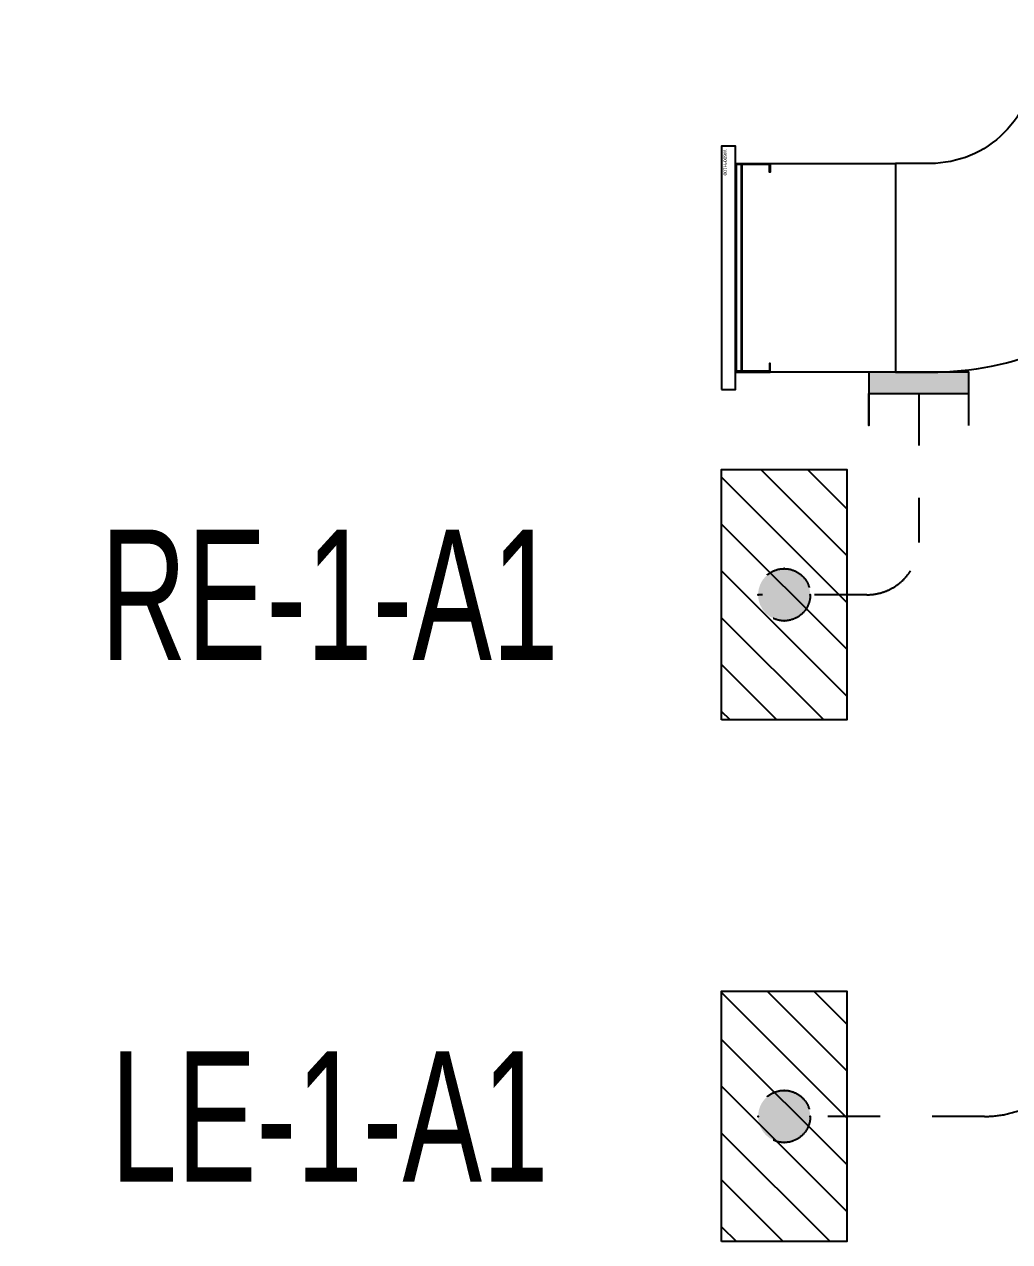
# Model space of a CAD drawing. Header units: millimetres. Extents: x 88028 to 500787, y -530175 to 1035835.
# Drawn here: x 90449 to 93282, y -231945 to -228445 of the extents above; entities that cross this region are included whole.
import ezdxf
from ezdxf.enums import TextEntityAlignment as Align

# ---------------------------------------------------------------- set-up
doc = ezdxf.new("R2010")
doc.units = ezdxf.units.MM
doc.header["$LTSCALE"] = 150
doc.linetypes.add('D1', pattern=[3, 1, -1, 1])
for name, color, linetype in [('------01 Distribution Panel', 3, 'Continuous'), ('-----00 LV_CABLE', 2, 'Continuous'), ('-----26 Electrical Cable Tray_건물(일반)', 20, 'Continuous')]:
    doc.layers.add(name, color=color, linetype=linetype)
doc.styles.add('ELEC', font='')
doc.styles.get("Standard").update_dxf_attribs({"font": ''})
doc.styles.get('ELEC').set_extended_font_data('Dotum')
doc.styles.get('Standard').set_extended_font_data('Dotum')

# ---------------------------------------------------------------- blocks, each defined once
blk = doc.blocks.new('A02')
h = blk.add_hatch()
h.set_pattern_fill('ANSI31', color=256, scale=25, style=0)
h.set_pattern_definition([(45, (-2000, -19200), (-56.1266, 56.1266), [])])
h.paths.add_polyline_path([(-300, 300), (-300, 0), (300, 0), (300, 300)])
blk.add_lwpolyline([(300, 0), (-300, 0), (-300, 300), (300, 300)], close=True)
blk = doc.blocks.new('*U10')
at = {"linetype": 'Continuous', "ltscale": 0.1}
for p, q in [((-250, 56.6), (-250, 58.6)), ((-200, 56.6), (-200, 58.6)), ((-150, 56.6), (-150, 58.6)), ((-100, 56.6), (-100, 58.6)), ((-50, 56.6), (-50, 58.6)), ((0, 56.6), (0, 58.6)), ((50, 56.6), (50, 58.6)), ((100, 56.6), (100, 58.6)), ((150, 56.6), (150, 58.6)), ((200, 56.6), (200, 58.6)), ((250, 56.6), (250, 58.6))]:
    blk.add_line(p, q, dxfattribs=at)
for points in [[(-300, 40), (-300, 140), (-275, 140), (-275, 137.4), (-297.4, 137.4), (-297.4, 40)], [(300, 40), (300, 140), (275, 140), (275, 137.4), (297.4, 137.4), (297.4, 40)], [(-297.4, 58.6), (297.4, 58.6)], [(-297.4, 56.6), (297.4, 56.6)], [(297.4, 42.6), (-297.4, 42.6)]]:
    blk.add_lwpolyline(points, dxfattribs=at)
blk.add_lwpolyline([(350, 0), (350, 40), (-350, 40), (-350, 0)], close=True, dxfattribs=at)
blk.add_text('W600*H100', height=10, dxfattribs=at).set_placement((-340, 10), align=Align.MIDDLE_LEFT)
blk = doc.blocks.new('*U8')
at = {"color": 0}
blk.add_lwpolyline([(0, 0), (-100, 0, -0.414214), (-400, 300), (-400, 400), (-1000, 400), (-1000, 300, 0.414214), (-100, -600), (0, -600)], format="xyb", close=True, dxfattribs=at)
blk.add_text('W:600(ELBOW 90)', height=10, dxfattribs=at).set_placement((-5, -590), align=Align.MIDDLE_RIGHT)
blk = doc.blocks.new('11')
at = {"linetype": 'D1'}
h = blk.add_hatch(color=256, dxfattribs=at)
edge = h.paths.add_edge_path()
edge.add_arc((0, 0), 75, 0, 360)
blk.add_circle((0, 0), 75, dxfattribs=at)
for p in [(0, 75), (-75, 0), (75, 0), (0, -75)]:
    blk.add_point(p, dxfattribs=at)
blk = doc.blocks.new('O08')
blk.add_hatch(color=256).paths.add_polyline_path([(120, 51), (-120, 51), (-120, 0), (120, 0)])
blk.add_lwpolyline([(120, 127.5), (120, 0), (-120, 0), (-120, 127.5), (-120, 51), (120, 51)])

msp = doc.modelspace()

# ---------------------------------------------------------------- linework, layer by layer
at = {"layer": '-----00 LV_CABLE', "linetype": 'D1'}
msp.add_lwpolyline([(93509.6, -228506.2), (93509.6, -231285, -0.414214), (93209.6, -231585), (92721.1, -231585)], format="xyb", dxfattribs=at)
at = {"layer": '-----00 LV_CABLE', "linetype": 'D1', "elevation": 0}
msp.add_lwpolyline([(93021.1, -229506.2), (93021.1, -229935, -0.414214), (92871.1, -230085), (92558.6, -230085)], format="xyb", dxfattribs=at)
at = {"layer": '-----26 Electrical Cable Tray_건물(일반)', "elevation": 0}
msp.add_lwpolyline([(92512.2, -228845), (92953.6, -228845), (92953.6, -229445), (92512.2, -229445)], close=True, dxfattribs=at)

# ---------------------------------------------------------------- block references
at = {"layer": '------01 Distribution Panel', "xscale": 1.2, "yscale": 1.2, "zscale": 1.2, "rotation": 270}
for p in [(92453.6, -230085), (92453.6, -231585)]:
    msp.add_blockref('A02', p, dxfattribs=at)
at = {"layer": '-----00 LV_CABLE', "linetype": 'D1', "xscale": -1.2, "yscale": 1.2, "zscale": 1.2, "rotation": 180}
msp.add_blockref('O08', (93021.1, -229445), dxfattribs=at)
at = {"layer": '-----00 LV_CABLE', "linetype": 'D1'}
for p in [(92633.6, -230085), (92633.6, -231585)]:
    msp.add_blockref('11', p, dxfattribs=at)
at = {"layer": '-----26 Electrical Cable Tray_건물(일반)'}
for name, p, rotation in [('*U8', (93353.6, -228445), 90), ('*U10', (92453.6, -229145), 270)]:
    msp.add_blockref(name, p, dxfattribs=dict(at, rotation=rotation))

# ---------------------------------------------------------------- wipeouts: each hides what was drawn before it
at = {"color": 1}
for points in [[(90448.7, -230347.5), (92203.6, -230347.5), (92203.6, -229822.5), (90448.7, -229822.5)], [(90448.7, -231847.5), (92203.6, -231847.5), (92203.6, -231322.5), (90448.7, -231322.5)]]:
    msp.add_wipeout(points, dxfattribs=at).dxf.layer = '------01 Distribution Panel'

# ---------------------------------------------------------------- next in the draw order: texts
at = {"layer": '------01 Distribution Panel', "style": 'ELEC', "width": 0.7}
for s, p in [('RE-1-A1', (91326.1, -230085)), ('LE-1-A1', (91326.1, -231585))]:
    msp.add_text(s, height=375, dxfattribs=at).set_placement(p, align=Align.MIDDLE_CENTER)

doc.saveas('drawing.dxf')
